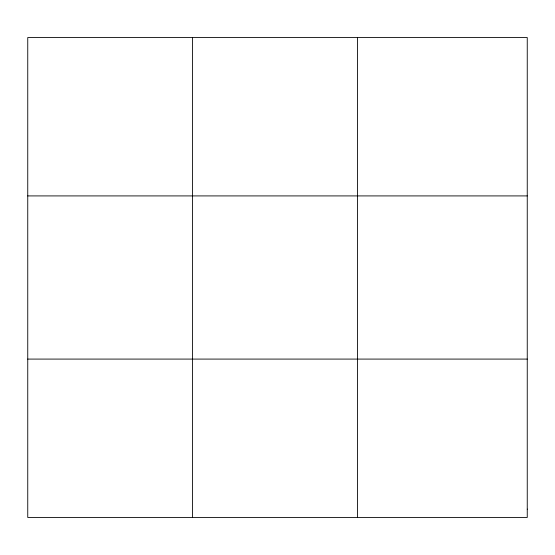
<?xml version="1.0" encoding="UTF-8"?>
<svg xmlns="http://www.w3.org/2000/svg" width="555" height="555" viewBox="0 0 555 555"><rect width="100%" height="100%" fill="white"/><g stroke="black" fill="none" stroke-linecap="round" stroke-linejoin="round"><path stroke-width="0.83" d="M192.585 37.546L192.585 517.454M357.42 37.546L357.42 517.454M27.75 195.915L527.25 195.915M27.75 359.085L527.25 359.085M527.25 509.115L527.25 517.454L27.75 517.454L27.75 37.546L527.25 37.546L527.25 509.115"/></g></svg>
